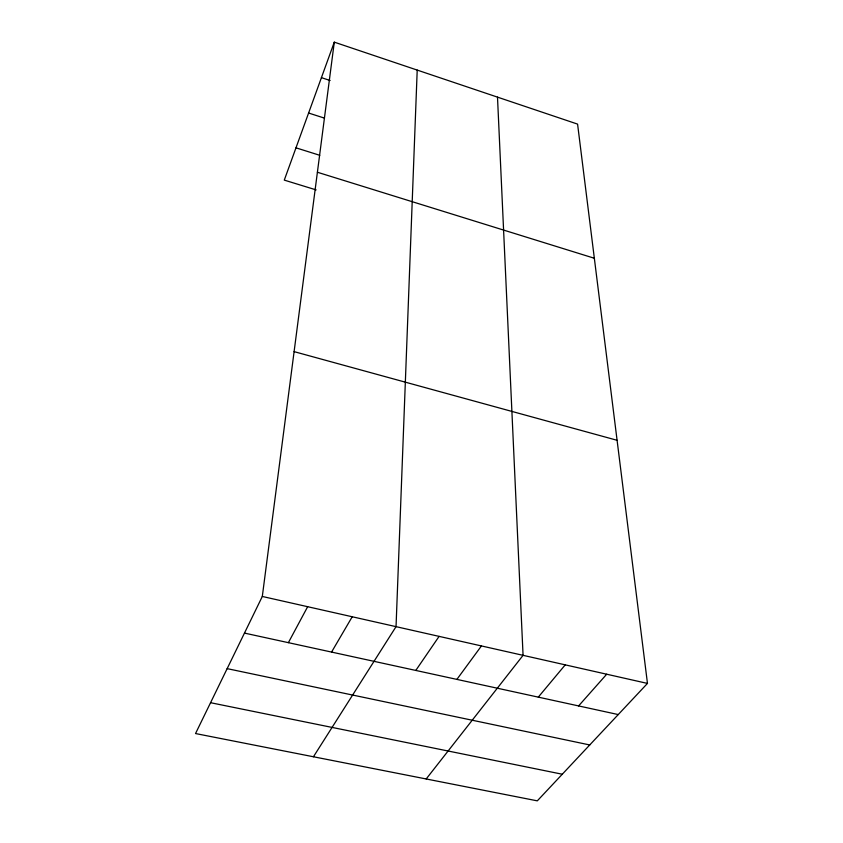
<?xml version="1.0" encoding="UTF-8"?>
<svg xmlns="http://www.w3.org/2000/svg" width="843" height="843" viewBox="0 0 843 843"><rect width="100%" height="100%" fill="white"/><g stroke="black" fill="none" stroke-linecap="round" stroke-linejoin="round"><path stroke-width="1.26" d="M417.211 70.085L396.041 626.655L313.438 756.761M262.31 596.465L334.292 42.15L577.581 124.111L647.466 683.42L537.307 800.85L195.534 733.547L262.31 596.465L647.466 683.42M334.292 42.15L284.281 180.117L316.136 189.896M288.38 642.661L307.663 606.697M331.562 652.071L352.226 616.76M415.789 670.438L439.098 636.381M456.885 679.395L481.437 645.938M426.189 778.964L523.071 655.338L497.496 97.135M538.287 697.14L565.242 664.853M578.593 705.928L606.697 674.221M210.56 702.704L562.281 774.232M227.157 668.636L589.742 744.959M244.47 633.093L618.246 714.569M294.102 351.636L617.087 440.288M317.4 172.246L594.336 258.253M295.988 147.831L319.771 155.302M308.601 113.025L324.46 118.125M321.425 77.651L330.14 80.517"/></g></svg>
